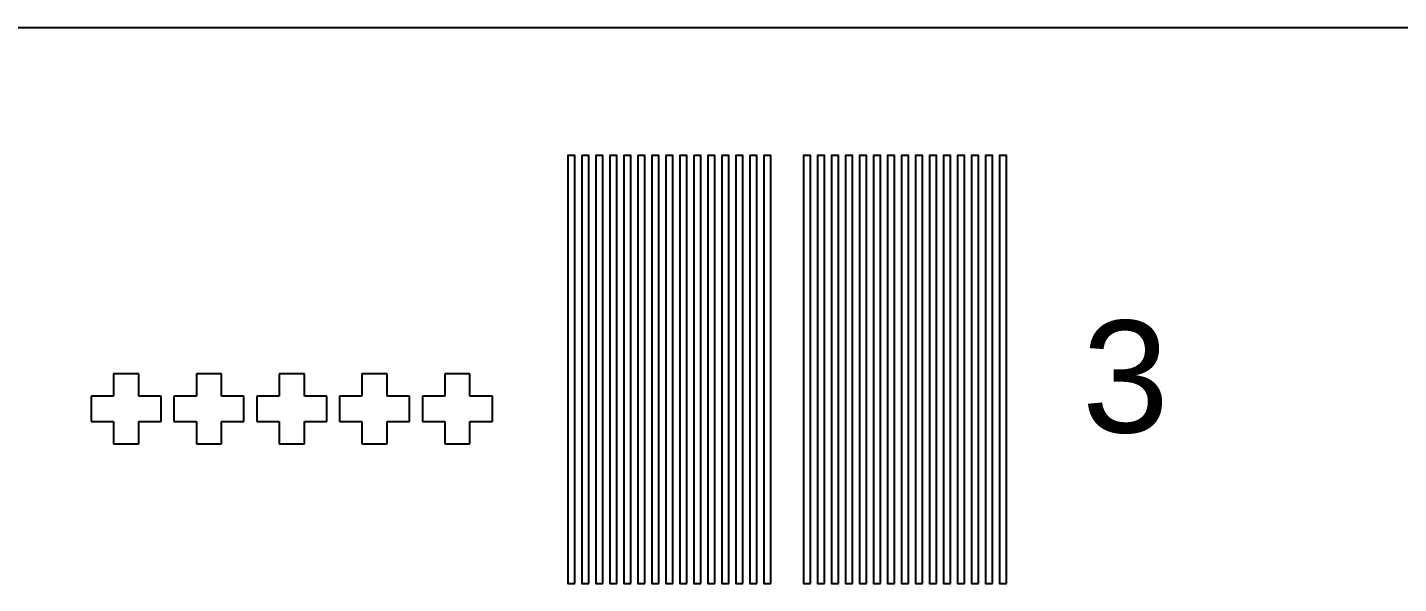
# Model space of a CAD drawing. Header units: millimetres. Extents: x 46777 to 318235, y 145162 to 336036.
# Drawn here: x 157592 to 167388, y 191189 to 195162 of the extents above; entities that cross this region are included whole.
import ezdxf

# ---------------------------------------------------------------- set-up
doc = ezdxf.new("R2010")
doc.units = ezdxf.units.MM
doc.styles.get("Standard").update_dxf_attribs({"font": 'arial.ttf'})

msp = doc.modelspace()

# ---------------------------------------------------------------- linework, layer by layer
at = {"color": 40, "true_color": 0xf8d731}
msp.add_line((130526, 195162.5), (188027.7, 195162.5), dxfattribs=at)
msp.add_line((130526, 195162.5), (188027.7, 195162.5), dxfattribs=at)
msp.add_line((130526, 195162.5), (188027.7, 195162.5), dxfattribs=at)
msp.add_line((130526, 195162.5), (188027.7, 195162.5), dxfattribs=at)
for p, q in [((130526, 195162.5), (188027.7, 195162.5)), ((130526, 195162.5), (188027.7, 195162.5)), ((130526, 195162.5), (188027.7, 195162.5)), ((130526, 195162.5), (188027.7, 195162.5)), ((130526, 195162.5), (188027.7, 195162.5)), ((130526, 195162.5), (188027.7, 195162.5)), ((130526, 195162.5), (188027.7, 195162.5)), ((158386.9, 192686.8), (158206.9, 192686.8)), ((158206.9, 192686.8), (158206.9, 192526.8)), ((158386.9, 192526.8), (158386.9, 192686.8)), ((158978.6, 192686.8), (158798.6, 192686.8)), ((158798.6, 192686.8), (158798.6, 192526.8)), ((158978.6, 192526.8), (158978.6, 192686.8)), ((159570.2, 192686.8), (159390.2, 192686.8)), ((159390.2, 192686.8), (159390.2, 192526.8)), ((159570.2, 192526.8), (159570.2, 192686.8)), ((160161.9, 192686.8), (159981.9, 192686.8)), ((159981.9, 192686.8), (159981.9, 192526.8)), ((160161.9, 192526.8), (160161.9, 192686.8)), ((160753.5, 192686.8), (160573.5, 192686.8)), ((160573.5, 192686.8), (160573.5, 192526.8)), ((160753.5, 192526.8), (160753.5, 192686.8)), ((158206.9, 192526.8), (158047, 192526.8)), ((158047, 192526.8), (158047, 192346.8)), ((158546.9, 192526.8), (158386.9, 192526.8)), ((158546.9, 192346.8), (158546.9, 192526.8)), ((158798.6, 192526.8), (158638.6, 192526.8)), ((158638.6, 192526.8), (158638.6, 192346.8)), ((159138.5, 192526.8), (158978.6, 192526.8)), ((159138.5, 192346.8), (159138.5, 192526.8)), ((159390.2, 192526.8), (159230.3, 192526.8)), ((159230.3, 192526.8), (159230.3, 192346.8)), ((159730.2, 192526.8), (159570.2, 192526.8)), ((159730.2, 192346.8), (159730.2, 192526.8)), ((159981.9, 192526.8), (159821.9, 192526.8)), ((159821.9, 192526.8), (159821.9, 192346.8)), ((160321.8, 192526.8), (160161.9, 192526.8)), ((160321.8, 192346.8), (160321.8, 192526.8)), ((160573.5, 192526.8), (160413.6, 192526.8)), ((160413.6, 192526.8), (160413.6, 192346.8)), ((160913.5, 192526.8), (160753.5, 192526.8)), ((160913.5, 192346.8), (160913.5, 192526.8)), ((158047, 192346.8), (158206.9, 192346.8)), ((158206.9, 192346.8), (158206.9, 192186.9)), ((158386.9, 192186.9), (158386.9, 192346.8)), ((158386.9, 192346.8), (158546.9, 192346.8)), ((158638.6, 192346.8), (158798.6, 192346.8)), ((158798.6, 192346.8), (158798.6, 192186.9)), ((158978.6, 192186.9), (158978.6, 192346.8)), ((158978.6, 192346.8), (159138.5, 192346.8)), ((159230.3, 192346.8), (159390.2, 192346.8)), ((159390.2, 192346.8), (159390.2, 192186.9)), ((159570.2, 192186.9), (159570.2, 192346.8)), ((159570.2, 192346.8), (159730.2, 192346.8)), ((159821.9, 192346.8), (159981.9, 192346.8)), ((159981.9, 192346.8), (159981.9, 192186.9)), ((160161.9, 192186.9), (160161.9, 192346.8)), ((160161.9, 192346.8), (160321.8, 192346.8)), ((160413.6, 192346.8), (160573.5, 192346.8)), ((160573.5, 192346.8), (160573.5, 192186.9)), ((160753.5, 192186.9), (160753.5, 192346.8)), ((160753.5, 192346.8), (160913.5, 192346.8)), ((158206.9, 192186.9), (158386.9, 192186.9)), ((158798.6, 192186.9), (158978.6, 192186.9)), ((159390.2, 192186.9), (159570.2, 192186.9)), ((159981.9, 192186.9), (160161.9, 192186.9)), ((160573.5, 192186.9), (160753.5, 192186.9))]:
    msp.add_line(p, q)
for points in [[(161502.9, 191188.8), (161502.9, 194246.6), (161452.9, 194246.6), (161452.9, 191188.8)], [(161602.9, 191188.8), (161602.9, 194246.6), (161552.9, 194246.6), (161552.9, 191188.8)], [(161702.9, 191188.8), (161702.9, 194246.6), (161652.9, 194246.6), (161652.9, 191188.8)], [(161802.9, 191188.8), (161802.9, 194246.6), (161752.9, 194246.6), (161752.9, 191188.8)], [(161902.9, 191188.8), (161902.9, 194246.6), (161852.9, 194246.6), (161852.9, 191188.8)], [(162002.9, 191188.8), (162002.9, 194246.6), (161952.9, 194246.6), (161952.9, 191188.8)], [(162102.9, 191188.8), (162102.9, 194246.6), (162052.9, 194246.6), (162052.9, 191188.8)], [(162202.9, 191188.8), (162202.9, 194246.6), (162152.9, 194246.6), (162152.9, 191188.8)], [(162302.9, 191188.8), (162302.9, 194246.6), (162252.9, 194246.6), (162252.9, 191188.8)], [(162402.9, 191188.8), (162402.9, 194246.6), (162352.9, 194246.6), (162352.9, 191188.8)], [(162502.9, 191188.8), (162502.9, 194246.6), (162452.9, 194246.6), (162452.9, 191188.8)], [(162602.9, 191188.8), (162602.9, 194246.6), (162552.9, 194246.6), (162552.9, 191188.8)], [(162702.9, 191188.8), (162702.9, 194246.6), (162652.9, 194246.6), (162652.9, 191188.8)], [(162802.9, 191188.8), (162802.9, 194246.6), (162752.9, 194246.6), (162752.9, 191188.8)], [(162902.9, 191188.8), (162902.9, 194246.6), (162852.9, 194246.6), (162852.9, 191188.8)], [(163187.1, 191188.8), (163187.1, 194246.6), (163137.1, 194246.6), (163137.1, 191188.8)], [(163187.1, 191188.8), (163187.1, 194246.6), (163137.1, 194246.6), (163137.1, 191188.8)], [(163287.1, 191188.8), (163287.1, 194246.6), (163237.1, 194246.6), (163237.1, 191188.8)], [(163387.1, 191188.8), (163387.1, 194246.6), (163337.1, 194246.6), (163337.1, 191188.8)], [(163487.1, 191188.8), (163487.1, 194246.6), (163437.1, 194246.6), (163437.1, 191188.8)], [(163587.1, 191188.8), (163587.1, 194246.6), (163537.1, 194246.6), (163537.1, 191188.8)], [(163687.1, 191188.8), (163687.1, 194246.6), (163637.1, 194246.6), (163637.1, 191188.8)], [(163787.1, 191188.8), (163787.1, 194246.6), (163737.1, 194246.6), (163737.1, 191188.8)], [(163887.1, 191188.8), (163887.1, 194246.6), (163837.1, 194246.6), (163837.1, 191188.8)], [(163987.1, 191188.8), (163987.1, 194246.6), (163937.1, 194246.6), (163937.1, 191188.8)], [(164087.1, 191188.8), (164087.1, 194246.6), (164037.1, 194246.6), (164037.1, 191188.8)], [(164187.1, 191188.8), (164187.1, 194246.6), (164137.1, 194246.6), (164137.1, 191188.8)], [(164287.1, 191188.8), (164287.1, 194246.6), (164237.1, 194246.6), (164237.1, 191188.8)], [(164387.1, 191188.8), (164387.1, 194246.6), (164337.1, 194246.6), (164337.1, 191188.8)], [(164487.1, 191188.8), (164487.1, 194246.6), (164437.1, 194246.6), (164437.1, 191188.8)], [(164587.1, 191188.8), (164587.1, 194246.6), (164537.1, 194246.6), (164537.1, 191188.8)]]:
    msp.add_lwpolyline(points, close=True)

# ---------------------------------------------------------------- texts
at = {"insert": (165125.7, 193068), "char_height": 800, "attachment_point": 1}
msp.add_mtext_dynamic_manual_height_columns('3', width=4149.512, gutter_width=12.5, heights=[0], dxfattribs=at)

doc.saveas('drawing.dxf')
